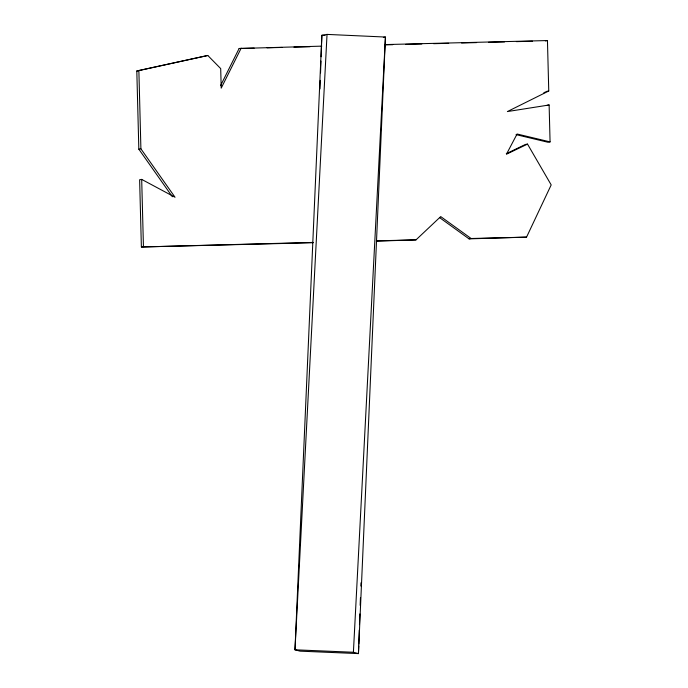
<?xml version="1.0" encoding="UTF-8"?>
<svg xmlns="http://www.w3.org/2000/svg" width="688" height="688" viewBox="0 0 688 688"><rect width="100%" height="100%" fill="white"/><g stroke="black" fill="none" stroke-linecap="round" stroke-linejoin="round"><path stroke-width="1.03" d="M319.972 88.941L320.273 80.358M320.539 72.851L320.961 61.051M321.115 56.76L321.872 35.294L327.032 34.4L385.435 37.049L358.457 653.6L300.045 651.149L294.98 649.807L321.872 35.294L325.063 35.441M358.723 646.092L358.457 653.6L353.4 652.258L294.98 649.807L327.032 34.4M358.801 643.951L359.291 630.002M359.48 624.644L359.867 613.911M360.168 605.337L360.435 597.829M360.856 586.03L360.968 582.813M353.4 652.258L385.435 37.049L383.371 37.41M439.52 217.563L469.053 238.865L526.552 237.136L551.191 184.909L527.515 144.093L525.451 144.454L506.291 153.665M220.573 85.647L239.123 48.495L321.786 46.139M241.187 48.143L221.209 88.141L220.702 68.602L207.802 55.479L136.809 70.993L138.838 149.193L172.353 196.742M376.388 241.161L416.008 239.871L440.716 216.582L471.117 238.504L526.552 237.136M543.804 92.803L545.73 91.839M385.185 44.574L547.45 40.558L548.757 91.005L507.391 111.568L549.119 104.98L550.073 141.891L548.009 142.253L516.043 134.616M527.515 144.093L506.437 154.232L517.075 134.005L550.073 141.891M136.809 70.993L207.802 55.479M545.386 40.91L547.45 40.558M138.838 149.193L140.902 148.832L175.027 197.25L141.694 179.396L139.63 179.757L141.375 246.983L313.074 242.726M546.693 91.366L548.757 91.005M547.055 105.341L549.119 104.98M141.375 246.983L312.988 242.425M469.053 238.865L471.117 238.504M239.123 48.495L254.164 48.126M267.064 47.807L282.106 47.438M293.931 47.137L310.047 46.741M385.271 44.875L392.788 44.694M405.688 44.376L421.804 43.972M433.629 43.679L448.671 43.31M461.562 42.991L476.612 42.613M488.428 42.321L504.553 41.925M516.37 41.633L532.486 41.228M376.302 240.852L416.008 239.871M138.873 70.632L140.902 148.832M141.694 179.396L143.439 246.622"/></g></svg>
